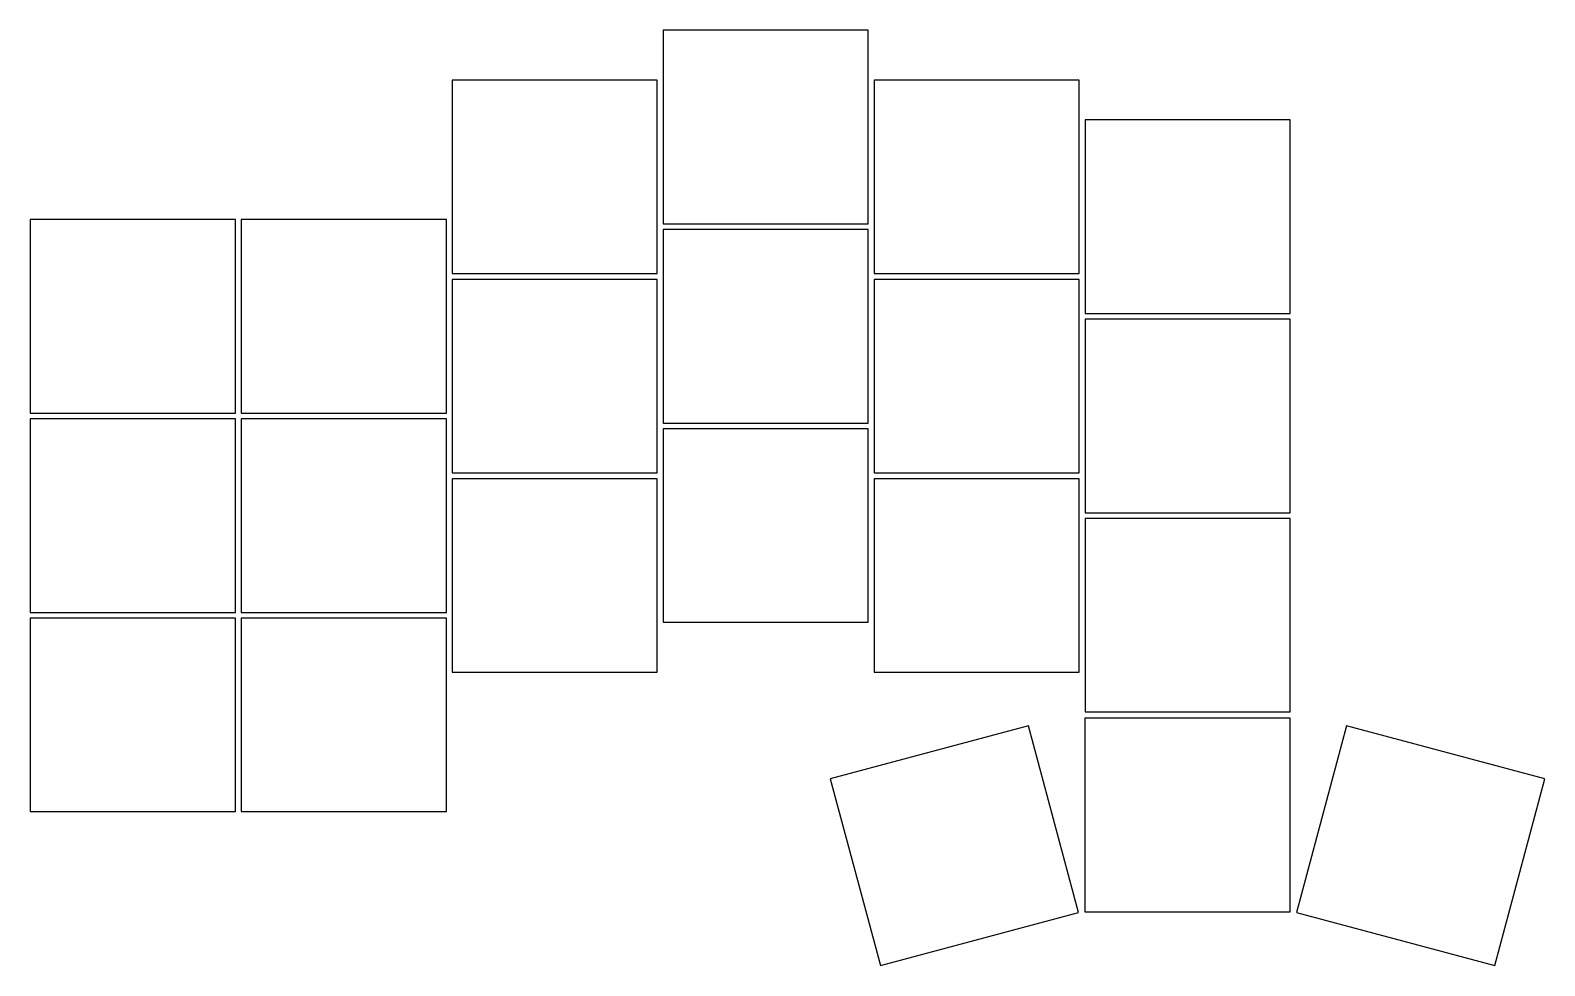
# Model space of a CAD drawing. Header units: millimetres. Extents: x 9 to 138, y -21 to 58.
import ezdxf

# ---------------------------------------------------------------- set-up
doc = ezdxf.new("R2010")
doc.units = ezdxf.units.MM

msp = doc.modelspace()

# ---------------------------------------------------------------- linework, layer by layer
for p, q in [((80.75, 58.4), (63.25, 58.4)), ((63.25, 58.4), (63.25, 41.9)), ((80.75, 41.9), (80.75, 58.4)), ((62.75, 54.15), (45.25, 54.15)), ((45.25, 54.15), (45.25, 37.65)), ((62.75, 37.65), (62.75, 54.15)), ((98.75, 54.15), (81.25, 54.15)), ((81.25, 54.15), (81.25, 37.65)), ((98.75, 37.65), (98.75, 54.15)), ((116.75, 50.75), (99.25, 50.75)), ((99.25, 50.75), (99.25, 34.25)), ((116.75, 34.25), (116.75, 50.75)), ((26.75, 42.25), (9.25, 42.25)), ((9.25, 42.25), (9.25, 25.75)), ((26.75, 25.75), (26.75, 42.25)), ((44.75, 42.25), (27.25, 42.25)), ((27.25, 42.25), (27.25, 25.75)), ((44.75, 25.75), (44.75, 42.25)), ((63.25, 41.9), (80.75, 41.9)), ((80.75, 41.4), (63.25, 41.4)), ((63.25, 41.4), (63.25, 24.9)), ((80.75, 24.9), (80.75, 41.4)), ((45.25, 37.65), (62.75, 37.65)), ((81.25, 37.65), (98.75, 37.65)), ((62.75, 37.15), (45.25, 37.15)), ((45.25, 37.15), (45.25, 20.65)), ((62.75, 20.65), (62.75, 37.15)), ((98.75, 37.15), (81.25, 37.15)), ((81.25, 37.15), (81.25, 20.65)), ((98.75, 20.65), (98.75, 37.15)), ((99.25, 34.25), (116.75, 34.25)), ((116.75, 33.75), (99.25, 33.75)), ((99.25, 33.75), (99.25, 17.25)), ((116.75, 17.25), (116.75, 33.75)), ((9.25, 25.75), (26.75, 25.75)), ((26.75, 25.25), (9.25, 25.25)), ((9.25, 25.25), (9.25, 8.75)), ((26.75, 8.75), (26.75, 25.25)), ((27.25, 25.75), (44.75, 25.75)), ((44.75, 25.25), (27.25, 25.25)), ((27.25, 25.25), (27.25, 8.75)), ((44.75, 8.75), (44.75, 25.25)), ((63.25, 24.9), (80.75, 24.9)), ((80.75, 24.4), (63.25, 24.4)), ((63.25, 24.4), (63.25, 7.9)), ((80.75, 7.9), (80.75, 24.4)), ((45.25, 20.65), (62.75, 20.65)), ((62.75, 20.15), (45.25, 20.15)), ((45.25, 20.15), (45.25, 3.65)), ((62.75, 3.65), (62.75, 20.15)), ((81.25, 20.65), (98.75, 20.65)), ((98.75, 20.15), (81.25, 20.15)), ((81.25, 20.15), (81.25, 3.65)), ((98.75, 3.65), (98.75, 20.15)), ((99.25, 17.25), (116.75, 17.25)), ((116.75, 16.75), (99.25, 16.75)), ((99.25, 16.75), (99.25, 0.25)), ((116.75, 0.25), (116.75, 16.75)), ((9.25, 8.75), (26.75, 8.75)), ((26.75, 8.25), (9.25, 8.25)), ((9.25, 8.25), (9.25, -8.25)), ((26.75, -8.25), (26.75, 8.25)), ((27.25, 8.75), (44.75, 8.75)), ((44.75, 8.25), (27.25, 8.25)), ((27.25, 8.25), (27.25, -8.25)), ((44.75, -8.25), (44.75, 8.25)), ((63.25, 7.9), (80.75, 7.9)), ((45.25, 3.65), (62.75, 3.65)), ((81.25, 3.65), (98.75, 3.65)), ((99.25, 0.25), (116.75, 0.25)), ((94.41, -0.93), (77.51, -5.46)), ((98.68, -16.86), (94.41, -0.93)), ((116.74, -0.29), (99.24, -0.29)), ((99.24, -0.29), (99.24, -16.79)), ((116.74, -16.79), (116.74, -0.29)), ((121.56, -0.93), (117.29, -16.86)), ((138.47, -5.46), (121.56, -0.93)), ((77.51, -5.46), (81.78, -21.39)), ((134.2, -21.39), (138.47, -5.46)), ((9.25, -8.25), (26.75, -8.25)), ((27.25, -8.25), (44.75, -8.25)), ((99.24, -16.79), (116.74, -16.79)), ((81.78, -21.39), (98.68, -16.86)), ((117.29, -16.86), (134.2, -21.39))]:
    msp.add_line(p, q)

doc.saveas('drawing.dxf')
